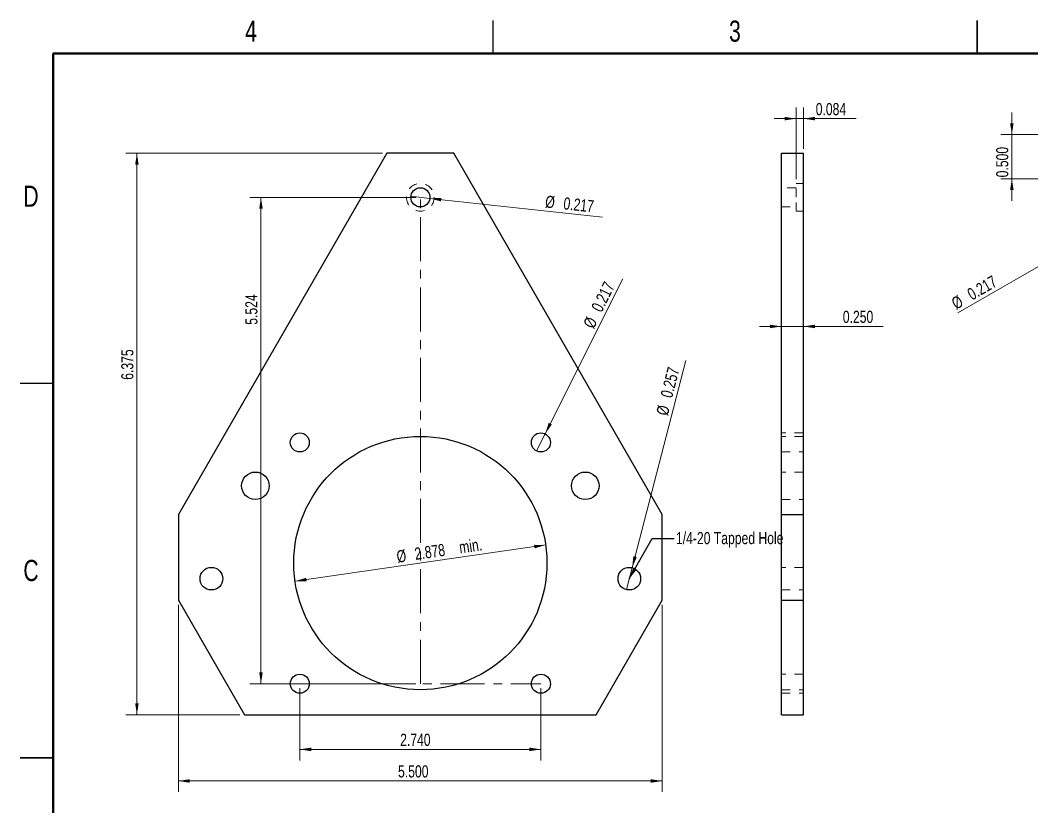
# Model space of a CAD drawing. Header units: inches. Extents: x 0 to 21.9, y 0.1 to 16.9.
# Drawn here: x 0.12 to 11.62, y 7.94 to 16.88 of the extents above; entities that cross this region are included whole.
import ezdxf

# ---------------------------------------------------------------- set-up
doc = ezdxf.new("R2010")
doc.units = ezdxf.units.IN
doc.header["$MEASUREMENT"] = 0
doc.linetypes.add('CENTERX2', pattern=[0.8, 0.5, -0.1, 0.1, -0.1])
doc.linetypes.add('HIDDEN', pattern=[0.075, 0.05, -0.025])
doc.layers.add('OBJECT', color=7, linetype='Continuous', lineweight=25)
doc.styles.add('SLDTEXTSTYLE0', font='TXT', dxfattribs={"width": 0.75})
doc.dimstyles.new('SLDDIMSTYLE0', dxfattribs={"dimtxt": 0.137795, "dimasz": 0.13, "dimexe": 0, "dimexo": 0.0625, "dimgap": 0.034449, "dimtad": 1, "dimdec": 3, "dimrnd": 1e-09, "dimzin": 4, "dimdsep": 46, "dimtxsty": 'SLDTEXTSTYLE0', "dimsah": 1, "dimcen": 0.09, "dimadec": 0, "dimazin": 1, "dimtfac": 1, "dimtdec": 3, "dimtofl": 0, "dimtmove": 0, "dimatfit": 3, "dimfxl": 1, "dimfrac": 2, "dimtolj": 1, "dimtzin": 12, "dimarcsym": 0})
doc.dimstyles.new('SLDDIMSTYLE1', dxfattribs={"dimtxt": 0.137795, "dimasz": 0.13, "dimexe": 0, "dimexo": 0.0625, "dimgap": 0.034449, "dimtad": 1, "dimdec": 3, "dimrnd": 1e-09, "dimzin": 12, "dimdsep": 46, "dimtxsty": 'SLDTEXTSTYLE0', "dimsah": 1, "dimcen": 0.09, "dimadec": 0, "dimazin": 3, "dimtfac": 1, "dimtdec": 3, "dimtofl": 0, "dimtmove": 0, "dimatfit": 3, "dimfxl": 1, "dimfrac": 2, "dimtolj": 1, "dimtzin": 12, "dimarcsym": 0})
doc.dimstyles.new('SLDDIMSTYLE3', dxfattribs={"dimtxt": 0.137795, "dimasz": 0.13, "dimexe": 0, "dimexo": 0.0625, "dimgap": 0.034449, "dimtad": 1, "dimdec": 3, "dimrnd": 1e-09, "dimzin": 0, "dimdsep": 46, "dimtxsty": 'SLDTEXTSTYLE0', "dimsah": 1, "dimcen": 0.09, "dimadec": 0, "dimazin": 0, "dimtfac": 1, "dimtdec": 3, "dimtmove": 0, "dimatfit": 0, "dimfxl": 1, "dimfrac": 2, "dimtolj": 1, "dimtzin": 12, "dimarcsym": 0})
doc.dimstyles.new('SLDDIMSTYLE5', dxfattribs={"dimtxt": 0.137795, "dimasz": 0.13, "dimexe": 0, "dimexo": 0.0625, "dimgap": 0.034449, "dimtad": 1, "dimdec": 3, "dimrnd": 1e-09, "dimdsep": 46, "dimtxsty": 'SLDTEXTSTYLE0', "dimblk1": 'NONE', "dimsah": 1, "dimcen": 0, "dimadec": 0, "dimazin": 2, "dimtfac": 1, "dimtdec": 3, "dimtmove": 0, "dimatfit": 3, "dimldrblk": 'NONE', "dimfxl": 1, "dimfrac": 2, "dimtolj": 1, "dimtzin": 12, "dimarcsym": 0})
doc.dimstyles.new('SLDDIMSTYLE6', dxfattribs={"dimtxt": 0.137795, "dimasz": 0.13, "dimexe": 0, "dimexo": 0.0625, "dimgap": 0.034449, "dimtad": 1, "dimdec": 3, "dimrnd": 1e-09, "dimzin": 12, "dimdsep": 46, "dimtxsty": 'SLDTEXTSTYLE0', "dimsah": 1, "dimcen": 0, "dimadec": 0, "dimazin": 3, "dimtfac": 1, "dimtdec": 3, "dimtmove": 0, "dimatfit": 3, "dimfxl": 1, "dimfrac": 2, "dimtolj": 1, "dimarcsym": 0})
doc.dimstyles.new('SLDDIMSTYLE7', dxfattribs={"dimtxt": 0.18, "dimasz": 0.13, "dimexe": 0, "dimexo": 0.0625, "dimgap": 0, "dimtad": 0, "dimtih": 1, "dimtoh": 1, "dimdec": 0, "dimrnd": 1e-09, "dimzin": 0, "dimdsep": 46, "dimtxsty": 'Standard', "dimsah": 1, "dimcen": 0.09, "dimadec": 0, "dimazin": 0, "dimtfac": 0.13, "dimtdec": 0, "dimtofl": 0, "dimtmove": 0, "dimatfit": 3, "dimfxl": 1, "dimfrac": 2, "dimtolj": 1, "dimtzin": 0, "dimarcsym": 0})
doc.dimstyles.new('SLDDIMSTYLE8', dxfattribs={"dimtxt": 0.137795, "dimasz": 0.13, "dimexe": 0, "dimexo": 0.0625, "dimgap": 0.034449, "dimtad": 1, "dimdec": 3, "dimrnd": 1e-09, "dimdsep": 46, "dimtxsty": 'SLDTEXTSTYLE0', "dimsah": 1, "dimcen": 0.09, "dimadec": 0, "dimazin": 2, "dimtfac": 1, "dimtdec": 3, "dimtmove": 0, "dimatfit": 0, "dimfxl": 1, "dimfrac": 2, "dimtolj": 1, "dimtzin": 12, "dimarcsym": 0})

# ---------------------------------------------------------------- blocks, each defined once
blk = doc.blocks.new('_D_3')
at = {"color": 7, "linetype": 'Continuous', "lineweight": 0}
for p, q in [((11.395, 15.577), (11.395, 15.827)), ((12.624, 15.577), (11.27, 15.577)), ((11.395, 15.577), (11.395, 15.077)), ((13.374, 15.077), (11.27, 15.077)), ((11.395, 15.077), (11.395, 14.827))]:
    blk.add_line(p, q, dxfattribs=at)
at = {"color": 7, "linetype": 'Continuous', "lineweight": 18}
for points in [[(11.395, 15.577), (11.415, 15.707), (11.375, 15.707)], [(11.395, 15.077), (11.375, 14.947), (11.415, 14.947)]]:
    blk.add_solid(points, dxfattribs=at)
at = {"color": 7, "linetype": 'Continuous', "lineweight": 18, "insert": (11.217, 15.092), "char_height": 0.1378, "attachment_point": 1, "rotation": 90, "style": 'SLDTEXTSTYLE0'}
blk.add_mtext('0.500', dxfattribs=at)
blk = doc.blocks.new('_D_6')
at = {"color": 7, "linetype": 'Continuous', "lineweight": 0}
for q in [(13.518, 15.131), (10.783, 13.552)]:
    blk.add_line((13.33, 15.022), q, dxfattribs=at)
at = {"color": 7, "linetype": 'Continuous', "lineweight": 18}
blk.add_solid([(13.33, 15.022), (13.207, 14.975), (13.227, 14.94)], dxfattribs=at)
at = {"color": 7, "linetype": 'Continuous', "lineweight": 18, "char_height": 0.1378, "attachment_point": 1, "rotation": 30, "style": 'SLDTEXTSTYLE0'}
for s, insert in [('0.217', (10.873, 13.811)), ('%%c', (10.694, 13.706))]:
    blk.add_mtext(s, dxfattribs=dict(at, insert=insert))
blk = doc.blocks.new('_None')
blk = doc.blocks.new('_D_7')
at = {"color": 7, "linetype": 'Continuous', "lineweight": 0}
for p, q in [((4.622, 14.865), (2.736, 14.865)), ((2.861, 9.342), (2.861, 14.865)), ((4.622, 9.342), (2.736, 9.342))]:
    blk.add_line(p, q, dxfattribs=at)
at = {"color": 7, "linetype": 'Continuous', "lineweight": 18}
for points in [[(2.861, 14.865), (2.841, 14.735), (2.881, 14.735)], [(2.861, 9.342), (2.881, 9.472), (2.841, 9.472)]]:
    blk.add_solid(points, dxfattribs=at)
at = {"color": 7, "linetype": 'Continuous', "lineweight": 18, "insert": (2.683, 13.418), "char_height": 0.1378, "attachment_point": 1, "rotation": 90, "style": 'SLDTEXTSTYLE0'}
blk.add_mtext('5.524', dxfattribs=at)
blk = doc.blocks.new('_D_8')
at = {"color": 7, "linetype": 'Continuous', "lineweight": 0}
for p, q in [((3.302, 9.292), (3.302, 8.471)), ((6.042, 9.292), (6.042, 8.471)), ((3.302, 8.596), (6.042, 8.596))]:
    blk.add_line(p, q, dxfattribs=at)
at = {"color": 7, "linetype": 'Continuous', "lineweight": 18}
for points in [[(3.302, 8.596), (3.432, 8.576), (3.432, 8.616)], [(6.042, 8.596), (5.912, 8.616), (5.912, 8.576)]]:
    blk.add_solid(points, dxfattribs=at)
at = {"color": 7, "linetype": 'Continuous', "lineweight": 18, "insert": (4.443, 8.774), "char_height": 0.1378, "attachment_point": 1, "style": 'SLDTEXTSTYLE0'}
blk.add_mtext('2.740', dxfattribs=at)
blk = doc.blocks.new('_D_9')
at = {"color": 7, "linetype": 'Continuous', "lineweight": 0}
blk.add_line((6.097, 10.917), (3.248, 10.506), dxfattribs=at)
at = {"color": 7, "linetype": 'Continuous', "lineweight": 18}
for points in [[(6.097, 10.917), (5.965, 10.919), (5.971, 10.879)], [(3.248, 10.506), (3.38, 10.505), (3.374, 10.544)]]:
    blk.add_solid(points, dxfattribs=at)
at = {"color": 7, "linetype": 'Continuous', "lineweight": 18, "char_height": 0.1378, "attachment_point": 1, "rotation": 8.2185, "style": 'SLDTEXTSTYLE0'}
for s, insert in [('2.878', (4.599, 10.883)), ('min.', (5.104, 10.956)), ('%%c', (4.394, 10.851))]:
    blk.add_mtext(s, dxfattribs=dict(at, insert=insert))
blk = doc.blocks.new('_D_10')
at = {"color": 7, "linetype": 'Continuous', "lineweight": 0}
for p, q in [((1.922, 10.239), (1.922, 8.112)), ((7.422, 10.239), (7.422, 8.112)), ((7.422, 8.237), (1.922, 8.237))]:
    blk.add_line(p, q, dxfattribs=at)
at = {"color": 7, "linetype": 'Continuous', "lineweight": 18}
for points in [[(1.922, 8.237), (2.052, 8.217), (2.052, 8.257)], [(7.422, 8.237), (7.292, 8.257), (7.292, 8.217)]]:
    blk.add_solid(points, dxfattribs=at)
at = {"color": 7, "linetype": 'Continuous', "lineweight": 18, "insert": (4.419, 8.415), "char_height": 0.1378, "attachment_point": 1, "style": 'SLDTEXTSTYLE0'}
blk.add_mtext('5.500', dxfattribs=at)
blk = doc.blocks.new('_D_11')
at = {"color": 7, "linetype": 'Continuous', "lineweight": 0}
for p, q in [((4.241, 15.365), (1.326, 15.365)), ((1.451, 8.99), (1.451, 15.365)), ((2.622, 8.99), (1.326, 8.99))]:
    blk.add_line(p, q, dxfattribs=at)
at = {"color": 7, "linetype": 'Continuous', "lineweight": 18}
for points in [[(1.451, 15.365), (1.431, 15.235), (1.471, 15.235)], [(1.451, 8.99), (1.471, 9.12), (1.431, 9.12)]]:
    blk.add_solid(points, dxfattribs=at)
at = {"color": 7, "linetype": 'Continuous', "lineweight": 18, "insert": (1.273, 12.793), "char_height": 0.1378, "attachment_point": 1, "rotation": 90, "style": 'SLDTEXTSTYLE0'}
blk.add_mtext('6.375', dxfattribs=at)
blk = doc.blocks.new('_D_12')
at = {"color": 7, "linetype": 'Continuous', "lineweight": 0}
for q in [(7.688, 13.012), (7.015, 10.41)]:
    blk.add_line((7.08, 10.659), q, dxfattribs=at)
at = {"color": 7, "linetype": 'Continuous', "lineweight": 18}
blk.add_solid([(7.08, 10.659), (7.132, 10.78), (7.093, 10.79)], dxfattribs=at)
at = {"color": 7, "linetype": 'Continuous', "lineweight": 18, "char_height": 0.1378, "attachment_point": 1, "rotation": 75.4979, "style": 'SLDTEXTSTYLE0'}
for s, insert in [('0.257', (7.4, 12.613)), ('%%c', (7.35, 12.412))]:
    blk.add_mtext(s, dxfattribs=dict(at, insert=insert))
blk = doc.blocks.new('_D_13')
at = {"color": 7, "linetype": 'Continuous', "lineweight": 0}
for q in [(4.565, 14.877), (6.744, 14.638)]:
    blk.add_line((4.78, 14.853), q, dxfattribs=at)
at = {"color": 7, "linetype": 'Continuous', "lineweight": 18}
blk.add_solid([(4.78, 14.853), (4.907, 14.819), (4.911, 14.859)], dxfattribs=at)
at = {"color": 7, "linetype": 'Continuous', "lineweight": 18, "char_height": 0.1378, "attachment_point": 1, "rotation": 353.754, "style": 'SLDTEXTSTYLE0'}
for s, insert in [('%%c', (6.101, 14.887)), ('0.217', (6.308, 14.867))]:
    blk.add_mtext(s, dxfattribs=dict(at, insert=insert))
blk = doc.blocks.new('_D_14')
at = {"color": 7, "linetype": 'Continuous', "lineweight": 0}
for q in [(6.975, 13.941), (5.994, 11.985)]:
    blk.add_line((6.091, 12.178), q, dxfattribs=at)
at = {"color": 7, "linetype": 'Continuous', "lineweight": 18}
blk.add_solid([(6.091, 12.178), (6.167, 12.286), (6.131, 12.304)], dxfattribs=at)
at = {"color": 7, "linetype": 'Continuous', "lineweight": 18, "char_height": 0.1378, "attachment_point": 1, "rotation": 63.3609, "style": 'SLDTEXTSTYLE0'}
for s, insert in [('0.217', (6.609, 13.612)), ('%%c', (6.518, 13.425))]:
    blk.add_mtext(s, dxfattribs=dict(at, insert=insert))
blk = doc.blocks.new('_D_15')
at = {"color": 7, "linetype": 'Continuous', "lineweight": 0}
for p, q in [((8.943, 15.073), (8.943, 15.884)), ((9.027, 15.415), (9.027, 15.884)), ((8.943, 15.759), (8.693, 15.759)), ((8.943, 15.759), (9.027, 15.759)), ((9.027, 15.759), (9.625, 15.759))]:
    blk.add_line(p, q, dxfattribs=at)
at = {"color": 7, "linetype": 'Continuous', "lineweight": 18}
for points in [[(8.943, 15.759), (8.813, 15.779), (8.813, 15.739)], [(9.027, 15.759), (9.157, 15.739), (9.157, 15.779)]]:
    blk.add_solid(points, dxfattribs=at)
at = {"color": 7, "linetype": 'Continuous', "lineweight": 18, "insert": (9.166, 15.936), "char_height": 0.1378, "attachment_point": 1, "style": 'SLDTEXTSTYLE0'}
blk.add_mtext('0.084', dxfattribs=at)
blk = doc.blocks.new('_D_16')
at = {"color": 7, "linetype": 'Continuous', "lineweight": 0}
for p, q in [((8.777, 13.399), (8.527, 13.399)), ((8.777, 13.399), (9.027, 13.399)), ((9.027, 13.399), (9.933, 13.399))]:
    blk.add_line(p, q, dxfattribs=at)
at = {"color": 7, "linetype": 'Continuous', "lineweight": 18}
for points in [[(8.777, 13.399), (8.647, 13.419), (8.647, 13.379)], [(9.027, 13.399), (9.157, 13.379), (9.157, 13.419)]]:
    blk.add_solid(points, dxfattribs=at)
at = {"color": 7, "linetype": 'Continuous', "lineweight": 18, "insert": (9.474, 13.577), "char_height": 0.1378, "attachment_point": 1, "style": 'SLDTEXTSTYLE0'}
blk.add_mtext('0.250', dxfattribs=at)

msp = doc.modelspace()

# ---------------------------------------------------------------- linework, layer by layer
at = {"color": 131, "linetype": 'Continuous', "lineweight": 25}
for p, q in [((5.5, 16.5), (5.5, 16.875)), ((11, 16.49996), (11, 16.875)), ((0.5, 12.75), (0.125, 12.75)), ((0.50004, 8.5), (0.125, 8.5))]:
    msp.add_line(p, q, dxfattribs=at)
at = {"color": 7, "linetype": 'Continuous', "lineweight": 25}
for p, q in [((11, 16.875), (11, 16.49996)), ((0.125, 8.5), (0.50004, 8.5))]:
    msp.add_line(p, q, dxfattribs=at)
at = {"color": 7, "linetype": 'Continuous', "lineweight": 50}
for p, q in [((0.5, 0.5), (0.5, 16.5)), ((0.5, 16.5), (21.5, 16.5))]:
    msp.add_line(p, q, dxfattribs=at)
at = {"color": 7, "linetype": 'HIDDEN', "lineweight": 18}
for p, q in [((8.94253, 14.9734), (8.77669, 14.9734)), ((8.94253, 14.86513), (8.94253, 15.02261)), ((9.02669, 15.02261), (8.94253, 15.02261)), ((8.94253, 14.70765), (8.94253, 14.86513)), ((8.77669, 14.75687), (8.94253, 14.75687)), ((8.94253, 14.70765), (9.02669, 14.70765)), ((9.02669, 12.18994), (8.77669, 12.18994)), ((9.02669, 12.15057), (8.77669, 12.15057)), ((8.77669, 11.9734), (9.02669, 11.9734)), ((9.02669, 11.7455), (8.77669, 11.7455)), ((8.77669, 11.433), (9.02669, 11.433)), ((9.02669, 10.66293), (8.77669, 10.66293)), ((8.77669, 10.40593), (9.02669, 10.40593)), ((9.02669, 9.44978), (8.77669, 9.44978)), ((8.77669, 9.27261), (9.02669, 9.27261)), ((8.77669, 9.23324), (9.02669, 9.23324))]:
    msp.add_line(p, q, dxfattribs=at)
at = {"color": 7, "linetype": 'CENTERX2', "lineweight": 18}
for p, q in [((4.67242, 9.34151), (4.67242, 14.86513)), ((3.30234, 9.34151), (6.0425, 9.34151))]:
    msp.add_line(p, q, dxfattribs=at)
at = {"color": 7, "linetype": 'HIDDEN', "lineweight": 18}
msp.add_circle((4.67242, 14.86513), 0.15748, dxfattribs=at)
at = {"layer": 'OBJECT'}
for p, q in [((4.29085, 15.36513), (1.92242, 11.26289)), ((5.05399, 15.36513), (4.29085, 15.36513)), ((7.42242, 11.26289), (5.05399, 15.36513)), ((8.77669, 11.26289), (8.77669, 15.36513)), ((8.77669, 15.36513), (9.02669, 15.36513)), ((9.02669, 11.26289), (9.02669, 15.36513)), ((1.92242, 11.26289), (1.92242, 10.28917)), ((7.42242, 10.28917), (7.42242, 11.26289)), ((8.77669, 10.28917), (8.77669, 11.26289)), ((8.77669, 11.26289), (9.02669, 11.26289)), ((9.02669, 10.28917), (9.02669, 11.26289)), ((1.92242, 10.28917), (2.67242, 8.99013)), ((6.67242, 8.99013), (7.42242, 10.28917)), ((8.77669, 8.99013), (8.77669, 10.28917)), ((8.77669, 10.28917), (9.02669, 10.28917)), ((9.02669, 8.99013), (9.02669, 10.28917)), ((2.67242, 8.99013), (6.67242, 8.99013)), ((8.77669, 8.99013), (9.02669, 8.99013))]:
    msp.add_line(p, q, dxfattribs=at)
for centre, radius in [((4.67242, 14.86513), 0.10827), ((3.30234, 12.08167), 0.10827), ((6.0425, 12.08167), 0.10827), ((4.67242, 10.71159), 1.43898), ((2.79742, 11.58925), 0.15625), ((6.54742, 11.58925), 0.15625), ((2.29742, 10.53443), 0.1285), ((7.04742, 10.53443), 0.1285), ((3.30234, 9.34151), 0.10827), ((6.0425, 9.34151), 0.10827)]:
    msp.add_circle(centre, radius, dxfattribs=at)

# ---------------------------------------------------------------- texts
at = {"color": 7, "linetype": 'Continuous', "lineweight": 0, "style": 'SLDTEXTSTYLE0'}
for s, insert, char_height, attachment_point in [('4', (2.74758, 16.87259), 0.24, 2), ('3', (8.24758, 16.87259), 0.24, 2), ('D', (0.24725, 14.99759), 0.24, 2), ('1/4-20 Tapped Hole', (7.57775, 11.06421), 0.1377953, 1), ('C', (0.2475, 10.74759), 0.24, 2)]:
    msp.add_mtext(s, dxfattribs=dict(at, insert=insert, char_height=char_height, attachment_point=attachment_point))

# ---------------------------------------------------------------- dimensions: what is measured, and where the dimension line sits
at = {"color": 7, "linetype": 'Continuous', "lineweight": 18}
for base, p1, p2, dimstyle, picture, middle in [((9.02669, 15.75883), (8.94253, 15.02261), (9.02669, 15.36513), 'SLDDIMSTYLE8', '_D_15', (9.39558, 15.75883)), ((9.02669, 13.3992), (8.77669, 15.36513), (9.02669, 15.36513), 'SLDDIMSTYLE3', '_D_16', (9.70358, 13.3992)), ((1.92242, 8.23729), (7.42242, 10.28917), (1.92242, 10.28917), 'SLDDIMSTYLE0', '_D_10', (4.64807, 8.23729)), ((6.0425, 8.59643), (3.30234, 9.34151), (6.0425, 9.34151), 'SLDDIMSTYLE0', '_D_8', (4.67242, 8.59643))]:
    dim = msp.add_linear_dim(base=base, p1=p1, p2=p2, dimstyle=dimstyle, dxfattribs=at)
    dim.commit()
    dim.dimension.update_dxf_attribs({"geometry": picture, "text_midpoint": middle, "dimtype": 160})
for base, p1, p2, dimstyle, picture, middle in [((11.39453, 15.0766), (12.67375, 15.5766), (13.42375, 15.0766), 'SLDDIMSTYLE3', '_D_3', (11.39453, 15.32085)), ((1.45096, 15.36513), (2.67242, 8.99013), (4.29085, 15.36513), 'SLDDIMSTYLE1', '_D_11', (1.45096, 13.02224)), ((2.86108, 14.86513), (4.67242, 9.34151), (4.67242, 14.86513), 'SLDDIMSTYLE1', '_D_7', (2.86108, 13.6466))]:
    dim = msp.add_linear_dim(base=base, p1=p1, p2=p2, angle=90, dimstyle=dimstyle, dxfattribs=at)
    dim.commit()
    dim.dimension.update_dxf_attribs({"geometry": picture, "text_midpoint": middle, "dimtype": 160})
for p1, p2, picture, middle in [((13.51751, 15.13073), (13.32999, 15.02246), '_D_6', (11.06918, 13.71718)), ((4.56479, 14.87691), (4.78004, 14.85335), '_D_13', (6.41643, 14.67426)), ((5.99395, 11.98489), (6.09104, 12.17844), '_D_14', (6.82749, 13.6466)), ((7.01524, 10.41002), (7.0796, 10.65883), '_D_12', (7.60558, 12.69234))]:
    dim = msp.add_diameter_dim_2p(p1=p1, p2=p2, dimstyle='SLDDIMSTYLE5', dxfattribs=at)
    dim.commit()
    dim.dimension.update_dxf_attribs({"geometry": picture, "text_midpoint": middle, "dimtype": 163})
dim = msp.add_diameter_dim_2p(p1=(6.09662, 10.91729), p2=(3.24822, 10.50589), text='<> min. ', dimstyle='SLDDIMSTYLE6', dxfattribs=at)
dim.commit()
dim.dimension.update_dxf_attribs({"geometry": '_D_9', "text_midpoint": (4.95827, 10.75288), "dimtype": 163})

# ---------------------------------------------------------------- leaders
at = {"color": 7, "linetype": 'Continuous', "lineweight": 0}
msp.add_leader([(7.04742, 10.53443), (7.30668, 10.99174), (7.55668, 10.99174)], dimstyle='SLDDIMSTYLE7', dxfattribs=at)

doc.saveas('drawing.dxf')
